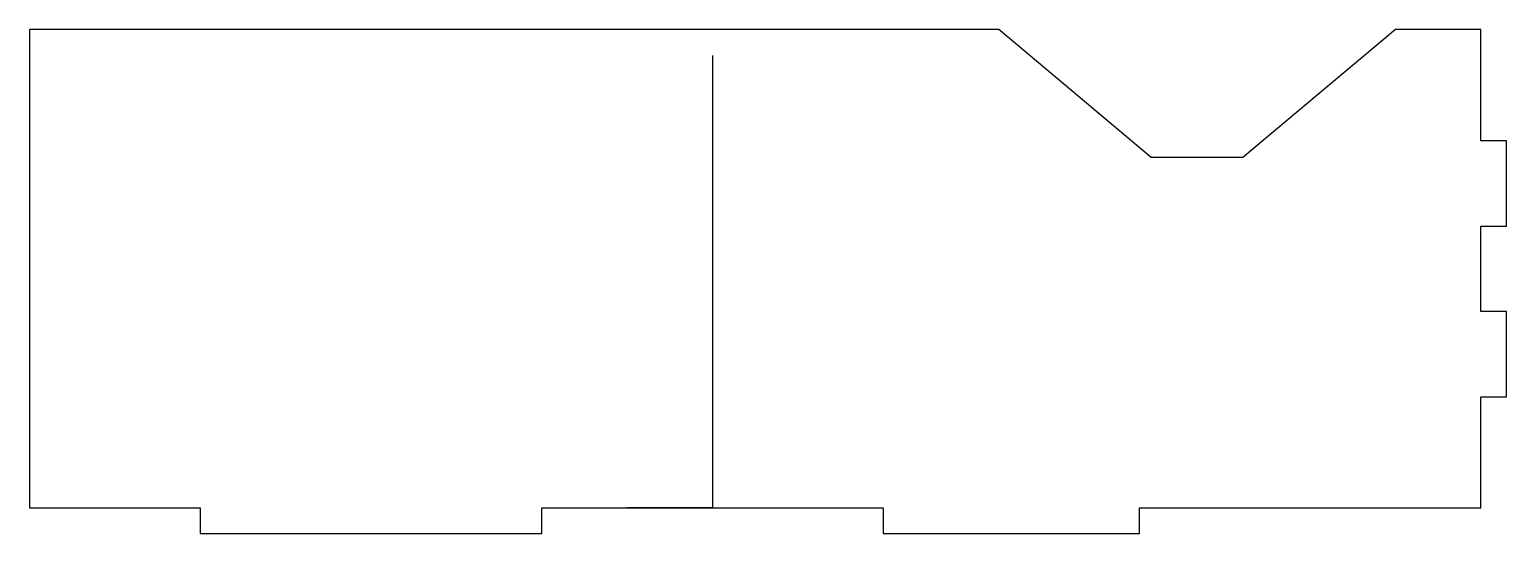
# Model space of a CAD drawing. Header units: inches. Extents: x -4 to 4.65, y -0.15 to 2.8.
import ezdxf

# ---------------------------------------------------------------- set-up
doc = ezdxf.new("R2010")
doc.units = ezdxf.units.IN
doc.header["$MEASUREMENT"] = 0

msp = doc.modelspace()

# ---------------------------------------------------------------- linework, layer by layer
for p, q in [((0, 2.65), (0, 0)), ((0, 0), (-0.5, 0))]:
    msp.add_line(p, q)
msp.add_lwpolyline([(4.5, 0), (4.5, 0.65), (4.65, 0.65), (4.65, 1.15), (4.5, 1.15), (4.5, 1.65), (4.65, 1.65), (4.65, 2.15), (4.5, 2.15), (4.5, 2.803), (4, 2.803), (3.1062, 2.053), (2.5698, 2.053), (1.676, 2.803), (-4, 2.803), (-4, 0), (-3, 0), (-3, -0.15), (-1, -0.15), (-1, 0), (1, 0), (1, -0.15), (2.5, -0.15), (2.5, 0), (4, 0)], close=True)
msp.add_lwpolyline([(4.5, 0), (4.5, 0.65), (4.65, 0.65), (4.65, 1.15), (4.5, 1.15), (4.5, 1.65), (4.65, 1.65), (4.65, 2.15), (4.5, 2.15), (4.5, 2.803), (4, 2.803), (3.1062, 2.053), (2.5698, 2.053), (1.676, 2.803), (-4, 2.803), (-4, 0), (-3, 0), (-3, -0.15), (-1, -0.15), (-1, 0), (1, 0), (1, -0.15), (2.5, -0.15), (2.5, 0), (4, 0)], close=True)
for points in [[(4.5, 1.65), (4.65, 1.65), (4.65, 2.15), (4.5, 2.15), (4.5, 2.803), (4, 2.803), (3.1062, 2.053), (2.5698, 2.053), (1.676, 2.803), (-4, 2.803), (-4, 0), (-3, 0), (-3, -0.15), (-1, -0.15), (-1, 0), (1, 0), (1, -0.15)], [(4.5, 0.65), (4.65, 0.65), (4.65, 1.15), (4.5, 1.15)]]:
    msp.add_lwpolyline(points)

doc.saveas('drawing.dxf')
